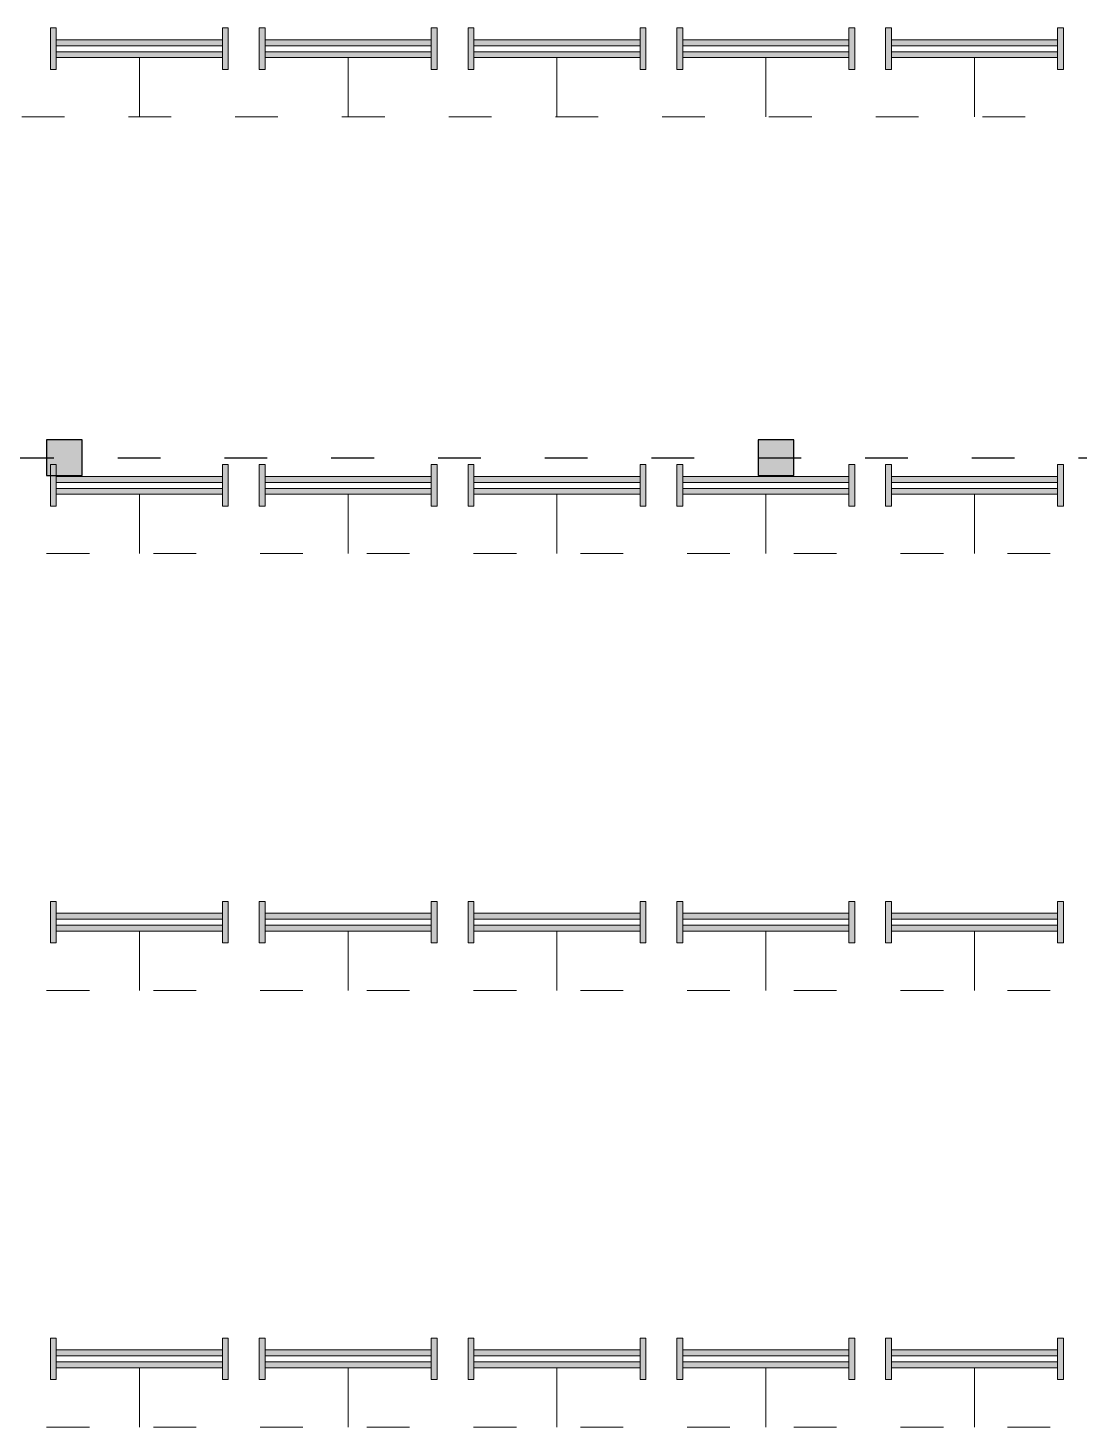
# Model space of a CAD drawing. Header units: millimetres. Extents: x 3339 to 2017737, y 4955 to 2748989.
# Drawn here: x 1446933 to 1455794, y 1253540 to 1265332 of the extents above; entities that cross this region are included whole.
import ezdxf

# ---------------------------------------------------------------- set-up
doc = ezdxf.new("R2010")
doc.units = ezdxf.units.MM
doc.header["$LTSCALE"] = 30
doc.linetypes.add('ACAD_ISO03W100', pattern=[30, 12, -18])
doc.layers.add('broken line', color=7, linetype='ACAD_ISO03W100', plot=False)
doc.layers.add('LIGHT LINES', color=6, linetype='ACAD_ISO03W100', lineweight=13)
doc.layers.add('LIGHTS', color=6, linetype='Continuous', lineweight=13)

msp = doc.modelspace()

# ---------------------------------------------------------------- hatches: boundary and pattern name
h = msp.add_hatch(color=2)
h.dxf.hatch_style = 1
h.paths.add_polyline_path([(1447390.35, 1261859.357), (1447090.35, 1261859.357), (1447090.35, 1261559.357), (1447390.35, 1261559.357)])
h = msp.add_hatch(color=2)
h.dxf.hatch_style = 1
h.paths.add_polyline_path([(1453390.35, 1261859.357), (1453090.35, 1261859.357), (1453090.35, 1261559.357), (1453390.35, 1261559.357)])
at = {"layer": 'LIGHTS'}
h = msp.add_hatch(color=256, dxfattribs=at)
h.dxf.hatch_style = 1
h.paths.add_polyline_path([(1447121.929, 1264981.58), (1447171.929, 1264981.58), (1447171.929, 1265331.58), (1447121.929, 1265331.58)])
h = msp.add_hatch(color=256, dxfattribs=at)
h.dxf.hatch_style = 1
h.paths.add_polyline_path([(1448571.929, 1264981.58), (1448621.929, 1264981.58), (1448621.929, 1265331.58), (1448571.929, 1265331.58)])
h = msp.add_hatch(color=256, dxfattribs=at)
h.dxf.hatch_style = 1
h.paths.add_polyline_path([(1448882.455, 1264981.58), (1448932.455, 1264981.58), (1448932.455, 1265331.58), (1448882.455, 1265331.58)])
h = msp.add_hatch(color=256, dxfattribs=at)
h.dxf.hatch_style = 1
h.paths.add_polyline_path([(1450332.455, 1264981.58), (1450382.455, 1264981.58), (1450382.455, 1265331.58), (1450332.455, 1265331.58)])
h = msp.add_hatch(color=256, dxfattribs=at)
h.dxf.hatch_style = 1
h.paths.add_polyline_path([(1450642.982, 1264981.58), (1450692.982, 1264981.58), (1450692.982, 1265331.58), (1450642.982, 1265331.58)])
h = msp.add_hatch(color=256, dxfattribs=at)
h.dxf.hatch_style = 1
h.paths.add_polyline_path([(1452092.982, 1264981.58), (1452142.982, 1264981.58), (1452142.982, 1265331.58), (1452092.982, 1265331.58)])
h = msp.add_hatch(color=256, dxfattribs=at)
h.dxf.hatch_style = 1
h.paths.add_polyline_path([(1452403.508, 1264981.58), (1452453.508, 1264981.58), (1452453.508, 1265331.58), (1452403.508, 1265331.58)])
h = msp.add_hatch(color=256, dxfattribs=at)
h.dxf.hatch_style = 1
h.paths.add_polyline_path([(1453853.508, 1264981.58), (1453903.508, 1264981.58), (1453903.508, 1265331.58), (1453853.508, 1265331.58)])
h = msp.add_hatch(color=256, dxfattribs=at)
h.dxf.hatch_style = 1
h.paths.add_polyline_path([(1454164.034, 1264981.58), (1454214.034, 1264981.58), (1454214.034, 1265331.58), (1454164.034, 1265331.58)])
h = msp.add_hatch(color=256, dxfattribs=at)
h.dxf.hatch_style = 1
h.paths.add_polyline_path([(1455614.034, 1264981.58), (1455664.034, 1264981.58), (1455664.034, 1265331.58), (1455614.034, 1265331.58)])
h = msp.add_hatch(color=256, dxfattribs=at)
h.dxf.hatch_style = 1
h.paths.add_polyline_path([(1448571.929, 1265181.58), (1448571.929, 1265231.58), (1447171.929, 1265231.58), (1447171.929, 1265181.58)])
h = msp.add_hatch(color=256, dxfattribs=at)
h.dxf.hatch_style = 1
h.paths.add_polyline_path([(1447171.929, 1265131.58), (1447171.929, 1265081.58), (1448571.929, 1265081.58), (1448571.929, 1265131.58)])
h = msp.add_hatch(color=256, dxfattribs=at)
h.dxf.hatch_style = 1
h.paths.add_polyline_path([(1450332.455, 1265181.58), (1450332.455, 1265231.58), (1448932.455, 1265231.58), (1448932.455, 1265181.58)])
h = msp.add_hatch(color=256, dxfattribs=at)
h.dxf.hatch_style = 1
h.paths.add_polyline_path([(1448932.455, 1265131.58), (1448932.455, 1265081.58), (1450332.455, 1265081.58), (1450332.455, 1265131.58)])
h = msp.add_hatch(color=256, dxfattribs=at)
h.dxf.hatch_style = 1
h.paths.add_polyline_path([(1452092.982, 1265181.58), (1452092.982, 1265231.58), (1450692.982, 1265231.58), (1450692.982, 1265181.58)])
h = msp.add_hatch(color=256, dxfattribs=at)
h.dxf.hatch_style = 1
h.paths.add_polyline_path([(1450692.982, 1265131.58), (1450692.982, 1265081.58), (1452092.982, 1265081.58), (1452092.982, 1265131.58)])
h = msp.add_hatch(color=256, dxfattribs=at)
h.dxf.hatch_style = 1
h.paths.add_polyline_path([(1453853.508, 1265181.58), (1453853.508, 1265231.58), (1452453.508, 1265231.58), (1452453.508, 1265181.58)])
h = msp.add_hatch(color=256, dxfattribs=at)
h.dxf.hatch_style = 1
h.paths.add_polyline_path([(1452453.508, 1265131.58), (1452453.508, 1265081.58), (1453853.508, 1265081.58), (1453853.508, 1265131.58)])
h = msp.add_hatch(color=256, dxfattribs=at)
h.dxf.hatch_style = 1
h.paths.add_polyline_path([(1455614.034, 1265181.58), (1455614.034, 1265231.58), (1454214.034, 1265231.58), (1454214.034, 1265181.58)])
h = msp.add_hatch(color=256, dxfattribs=at)
h.dxf.hatch_style = 1
h.paths.add_polyline_path([(1454214.034, 1265131.58), (1454214.034, 1265081.58), (1455614.034, 1265081.58), (1455614.034, 1265131.58)])
h = msp.add_hatch(color=256, dxfattribs=at)
h.dxf.hatch_style = 1
h.paths.add_polyline_path([(1447121.929, 1261301.024), (1447171.929, 1261301.024), (1447171.929, 1261651.024), (1447121.929, 1261651.024)])
h = msp.add_hatch(color=256, dxfattribs=at)
h.dxf.hatch_style = 1
h.paths.add_polyline_path([(1448571.929, 1261301.024), (1448621.929, 1261301.024), (1448621.929, 1261651.024), (1448571.929, 1261651.024)])
h = msp.add_hatch(color=256, dxfattribs=at)
h.dxf.hatch_style = 1
h.paths.add_polyline_path([(1448882.455, 1261301.024), (1448932.455, 1261301.024), (1448932.455, 1261651.024), (1448882.455, 1261651.024)])
h = msp.add_hatch(color=256, dxfattribs=at)
h.dxf.hatch_style = 1
h.paths.add_polyline_path([(1450332.455, 1261301.024), (1450382.455, 1261301.024), (1450382.455, 1261651.024), (1450332.455, 1261651.024)])
h = msp.add_hatch(color=256, dxfattribs=at)
h.dxf.hatch_style = 1
h.paths.add_polyline_path([(1450642.982, 1261301.024), (1450692.982, 1261301.024), (1450692.982, 1261651.024), (1450642.982, 1261651.024)])
h = msp.add_hatch(color=256, dxfattribs=at)
h.dxf.hatch_style = 1
h.paths.add_polyline_path([(1452092.982, 1261301.024), (1452142.982, 1261301.024), (1452142.982, 1261651.024), (1452092.982, 1261651.024)])
h = msp.add_hatch(color=256, dxfattribs=at)
h.dxf.hatch_style = 1
h.paths.add_polyline_path([(1452403.508, 1261301.024), (1452453.508, 1261301.024), (1452453.508, 1261651.024), (1452403.508, 1261651.024)])
h = msp.add_hatch(color=256, dxfattribs=at)
h.dxf.hatch_style = 1
h.paths.add_polyline_path([(1453853.508, 1261301.024), (1453903.508, 1261301.024), (1453903.508, 1261651.024), (1453853.508, 1261651.024)])
h = msp.add_hatch(color=256, dxfattribs=at)
h.dxf.hatch_style = 1
h.paths.add_polyline_path([(1454164.034, 1261301.024), (1454214.034, 1261301.024), (1454214.034, 1261651.024), (1454164.034, 1261651.024)])
h = msp.add_hatch(color=256, dxfattribs=at)
h.dxf.hatch_style = 1
h.paths.add_polyline_path([(1455614.034, 1261301.024), (1455664.034, 1261301.024), (1455664.034, 1261651.024), (1455614.034, 1261651.024)])
h = msp.add_hatch(color=256, dxfattribs=at)
h.dxf.hatch_style = 1
h.paths.add_polyline_path([(1448571.929, 1261501.024), (1448571.929, 1261551.024), (1447171.929, 1261551.024), (1447171.929, 1261501.024)])
h = msp.add_hatch(color=256, dxfattribs=at)
h.dxf.hatch_style = 1
h.paths.add_polyline_path([(1450332.455, 1261501.024), (1450332.455, 1261551.024), (1448932.455, 1261551.024), (1448932.455, 1261501.024)])
h = msp.add_hatch(color=256, dxfattribs=at)
h.dxf.hatch_style = 1
h.paths.add_polyline_path([(1452092.982, 1261501.024), (1452092.982, 1261551.024), (1450692.982, 1261551.024), (1450692.982, 1261501.024)])
h = msp.add_hatch(color=256, dxfattribs=at)
h.dxf.hatch_style = 1
h.paths.add_polyline_path([(1453853.508, 1261501.024), (1453853.508, 1261551.024), (1452453.508, 1261551.024), (1452453.508, 1261501.024)])
h = msp.add_hatch(color=256, dxfattribs=at)
h.dxf.hatch_style = 1
h.paths.add_polyline_path([(1455614.034, 1261501.024), (1455614.034, 1261551.024), (1454214.034, 1261551.024), (1454214.034, 1261501.024)])
h = msp.add_hatch(color=256, dxfattribs=at)
h.dxf.hatch_style = 1
h.paths.add_polyline_path([(1447171.929, 1261451.024), (1447171.929, 1261401.024), (1448571.929, 1261401.024), (1448571.929, 1261451.024)])
h = msp.add_hatch(color=256, dxfattribs=at)
h.dxf.hatch_style = 1
h.paths.add_polyline_path([(1448932.455, 1261451.024), (1448932.455, 1261401.024), (1450332.455, 1261401.024), (1450332.455, 1261451.024)])
h = msp.add_hatch(color=256, dxfattribs=at)
h.dxf.hatch_style = 1
h.paths.add_polyline_path([(1450692.982, 1261451.024), (1450692.982, 1261401.024), (1452092.982, 1261401.024), (1452092.982, 1261451.024)])
h = msp.add_hatch(color=256, dxfattribs=at)
h.dxf.hatch_style = 1
h.paths.add_polyline_path([(1452453.508, 1261451.024), (1452453.508, 1261401.024), (1453853.508, 1261401.024), (1453853.508, 1261451.024)])
h = msp.add_hatch(color=256, dxfattribs=at)
h.dxf.hatch_style = 1
h.paths.add_polyline_path([(1454214.034, 1261451.024), (1454214.034, 1261401.024), (1455614.034, 1261401.024), (1455614.034, 1261451.024)])
h = msp.add_hatch(color=256, dxfattribs=at)
h.dxf.hatch_style = 1
h.paths.add_polyline_path([(1447121.929, 1257620.469), (1447171.929, 1257620.469), (1447171.929, 1257970.469), (1447121.929, 1257970.469)])
h = msp.add_hatch(color=256, dxfattribs=at)
h.dxf.hatch_style = 1
h.paths.add_polyline_path([(1448571.929, 1257620.469), (1448621.929, 1257620.469), (1448621.929, 1257970.469), (1448571.929, 1257970.469)])
h = msp.add_hatch(color=256, dxfattribs=at)
h.dxf.hatch_style = 1
h.paths.add_polyline_path([(1448882.455, 1257620.469), (1448932.455, 1257620.469), (1448932.455, 1257970.469), (1448882.455, 1257970.469)])
h = msp.add_hatch(color=256, dxfattribs=at)
h.dxf.hatch_style = 1
h.paths.add_polyline_path([(1450332.455, 1257620.469), (1450382.455, 1257620.469), (1450382.455, 1257970.469), (1450332.455, 1257970.469)])
h = msp.add_hatch(color=256, dxfattribs=at)
h.dxf.hatch_style = 1
h.paths.add_polyline_path([(1450642.982, 1257620.469), (1450692.982, 1257620.469), (1450692.982, 1257970.469), (1450642.982, 1257970.469)])
h = msp.add_hatch(color=256, dxfattribs=at)
h.dxf.hatch_style = 1
h.paths.add_polyline_path([(1452092.982, 1257620.469), (1452142.982, 1257620.469), (1452142.982, 1257970.469), (1452092.982, 1257970.469)])
h = msp.add_hatch(color=256, dxfattribs=at)
h.dxf.hatch_style = 1
h.paths.add_polyline_path([(1452403.508, 1257620.469), (1452453.508, 1257620.469), (1452453.508, 1257970.469), (1452403.508, 1257970.469)])
h = msp.add_hatch(color=256, dxfattribs=at)
h.dxf.hatch_style = 1
h.paths.add_polyline_path([(1453853.508, 1257620.469), (1453903.508, 1257620.469), (1453903.508, 1257970.469), (1453853.508, 1257970.469)])
h = msp.add_hatch(color=256, dxfattribs=at)
h.dxf.hatch_style = 1
h.paths.add_polyline_path([(1454164.034, 1257620.469), (1454214.034, 1257620.469), (1454214.034, 1257970.469), (1454164.034, 1257970.469)])
h = msp.add_hatch(color=256, dxfattribs=at)
h.dxf.hatch_style = 1
h.paths.add_polyline_path([(1455614.034, 1257620.469), (1455664.034, 1257620.469), (1455664.034, 1257970.469), (1455614.034, 1257970.469)])
h = msp.add_hatch(color=256, dxfattribs=at)
h.dxf.hatch_style = 1
h.paths.add_polyline_path([(1448571.929, 1257820.469), (1448571.929, 1257870.469), (1447171.929, 1257870.469), (1447171.929, 1257820.469)])
h = msp.add_hatch(color=256, dxfattribs=at)
h.dxf.hatch_style = 1
h.paths.add_polyline_path([(1450332.455, 1257820.469), (1450332.455, 1257870.469), (1448932.455, 1257870.469), (1448932.455, 1257820.469)])
h = msp.add_hatch(color=256, dxfattribs=at)
h.dxf.hatch_style = 1
h.paths.add_polyline_path([(1452092.982, 1257820.469), (1452092.982, 1257870.469), (1450692.982, 1257870.469), (1450692.982, 1257820.469)])
h = msp.add_hatch(color=256, dxfattribs=at)
h.dxf.hatch_style = 1
h.paths.add_polyline_path([(1453853.508, 1257820.469), (1453853.508, 1257870.469), (1452453.508, 1257870.469), (1452453.508, 1257820.469)])
h = msp.add_hatch(color=256, dxfattribs=at)
h.dxf.hatch_style = 1
h.paths.add_polyline_path([(1455614.034, 1257820.469), (1455614.034, 1257870.469), (1454214.034, 1257870.469), (1454214.034, 1257820.469)])
h = msp.add_hatch(color=256, dxfattribs=at)
h.dxf.hatch_style = 1
h.paths.add_polyline_path([(1447171.929, 1257770.469), (1447171.929, 1257720.469), (1448571.929, 1257720.469), (1448571.929, 1257770.469)])
h = msp.add_hatch(color=256, dxfattribs=at)
h.dxf.hatch_style = 1
h.paths.add_polyline_path([(1448932.455, 1257770.469), (1448932.455, 1257720.469), (1450332.455, 1257720.469), (1450332.455, 1257770.469)])
h = msp.add_hatch(color=256, dxfattribs=at)
h.dxf.hatch_style = 1
h.paths.add_polyline_path([(1450692.982, 1257770.469), (1450692.982, 1257720.469), (1452092.982, 1257720.469), (1452092.982, 1257770.469)])
h = msp.add_hatch(color=256, dxfattribs=at)
h.dxf.hatch_style = 1
h.paths.add_polyline_path([(1452453.508, 1257770.469), (1452453.508, 1257720.469), (1453853.508, 1257720.469), (1453853.508, 1257770.469)])
h = msp.add_hatch(color=256, dxfattribs=at)
h.dxf.hatch_style = 1
h.paths.add_polyline_path([(1454214.034, 1257770.469), (1454214.034, 1257720.469), (1455614.034, 1257720.469), (1455614.034, 1257770.469)])
h = msp.add_hatch(color=256, dxfattribs=at)
h.dxf.hatch_style = 1
h.paths.add_polyline_path([(1447121.929, 1253939.913), (1447171.929, 1253939.913), (1447171.929, 1254289.913), (1447121.929, 1254289.913)])
h = msp.add_hatch(color=256, dxfattribs=at)
h.dxf.hatch_style = 1
h.paths.add_polyline_path([(1448571.929, 1253939.913), (1448621.929, 1253939.913), (1448621.929, 1254289.913), (1448571.929, 1254289.913)])
h = msp.add_hatch(color=256, dxfattribs=at)
h.dxf.hatch_style = 1
h.paths.add_polyline_path([(1448882.455, 1253939.913), (1448932.455, 1253939.913), (1448932.455, 1254289.913), (1448882.455, 1254289.913)])
h = msp.add_hatch(color=256, dxfattribs=at)
h.dxf.hatch_style = 1
h.paths.add_polyline_path([(1450332.455, 1253939.913), (1450382.455, 1253939.913), (1450382.455, 1254289.913), (1450332.455, 1254289.913)])
h = msp.add_hatch(color=256, dxfattribs=at)
h.dxf.hatch_style = 1
h.paths.add_polyline_path([(1450642.982, 1253939.913), (1450692.982, 1253939.913), (1450692.982, 1254289.913), (1450642.982, 1254289.913)])
h = msp.add_hatch(color=256, dxfattribs=at)
h.dxf.hatch_style = 1
h.paths.add_polyline_path([(1452092.982, 1253939.913), (1452142.982, 1253939.913), (1452142.982, 1254289.913), (1452092.982, 1254289.913)])
h = msp.add_hatch(color=256, dxfattribs=at)
h.dxf.hatch_style = 1
h.paths.add_polyline_path([(1452403.508, 1253939.913), (1452453.508, 1253939.913), (1452453.508, 1254289.913), (1452403.508, 1254289.913)])
h = msp.add_hatch(color=256, dxfattribs=at)
h.dxf.hatch_style = 1
h.paths.add_polyline_path([(1453853.508, 1253939.913), (1453903.508, 1253939.913), (1453903.508, 1254289.913), (1453853.508, 1254289.913)])
h = msp.add_hatch(color=256, dxfattribs=at)
h.dxf.hatch_style = 1
h.paths.add_polyline_path([(1454164.034, 1253939.913), (1454214.034, 1253939.913), (1454214.034, 1254289.913), (1454164.034, 1254289.913)])
h = msp.add_hatch(color=256, dxfattribs=at)
h.dxf.hatch_style = 1
h.paths.add_polyline_path([(1455614.034, 1253939.913), (1455664.034, 1253939.913), (1455664.034, 1254289.913), (1455614.034, 1254289.913)])
h = msp.add_hatch(color=256, dxfattribs=at)
h.dxf.hatch_style = 1
h.paths.add_polyline_path([(1448571.929, 1254139.913), (1448571.929, 1254189.913), (1447171.929, 1254189.913), (1447171.929, 1254139.913)])
h = msp.add_hatch(color=256, dxfattribs=at)
h.dxf.hatch_style = 1
h.paths.add_polyline_path([(1450332.455, 1254139.913), (1450332.455, 1254189.913), (1448932.455, 1254189.913), (1448932.455, 1254139.913)])
h = msp.add_hatch(color=256, dxfattribs=at)
h.dxf.hatch_style = 1
h.paths.add_polyline_path([(1452092.982, 1254139.913), (1452092.982, 1254189.913), (1450692.982, 1254189.913), (1450692.982, 1254139.913)])
h = msp.add_hatch(color=256, dxfattribs=at)
h.dxf.hatch_style = 1
h.paths.add_polyline_path([(1453853.508, 1254139.913), (1453853.508, 1254189.913), (1452453.508, 1254189.913), (1452453.508, 1254139.913)])
h = msp.add_hatch(color=256, dxfattribs=at)
h.dxf.hatch_style = 1
h.paths.add_polyline_path([(1455614.034, 1254139.913), (1455614.034, 1254189.913), (1454214.034, 1254189.913), (1454214.034, 1254139.913)])
h = msp.add_hatch(color=256, dxfattribs=at)
h.dxf.hatch_style = 1
h.paths.add_polyline_path([(1447171.929, 1254089.913), (1447171.929, 1254039.913), (1448571.929, 1254039.913), (1448571.929, 1254089.913)])
h = msp.add_hatch(color=256, dxfattribs=at)
h.dxf.hatch_style = 1
h.paths.add_polyline_path([(1448932.455, 1254089.913), (1448932.455, 1254039.913), (1450332.455, 1254039.913), (1450332.455, 1254089.913)])
h = msp.add_hatch(color=256, dxfattribs=at)
h.dxf.hatch_style = 1
h.paths.add_polyline_path([(1450692.982, 1254089.913), (1450692.982, 1254039.913), (1452092.982, 1254039.913), (1452092.982, 1254089.913)])
h = msp.add_hatch(color=256, dxfattribs=at)
h.dxf.hatch_style = 1
h.paths.add_polyline_path([(1452453.508, 1254089.913), (1452453.508, 1254039.913), (1453853.508, 1254039.913), (1453853.508, 1254089.913)])
h = msp.add_hatch(color=256, dxfattribs=at)
h.dxf.hatch_style = 1
h.paths.add_polyline_path([(1454214.034, 1254089.913), (1454214.034, 1254039.913), (1455614.034, 1254039.913), (1455614.034, 1254089.913)])

# ---------------------------------------------------------------- linework, layer by layer
for points in [[(1447390.35, 1261859.357), (1447090.35, 1261859.357), (1447090.35, 1261559.357), (1447390.35, 1261559.357), (1447390.35, 1261859.357)], [(1453390.35, 1261859.357), (1453090.35, 1261859.357), (1453090.35, 1261559.357), (1453390.35, 1261559.357), (1453390.35, 1261859.357)]]:
    msp.add_lwpolyline(points, close=True)
at = {"layer": 'broken line'}
msp.add_line((1441390.35, 1261709.537), (1472940.35, 1261709.537), dxfattribs=at)
at = {"layer": 'LIGHT LINES'}
for p, q in [((1476040.35, 1264581.58), (1442590.35, 1264581.58)), ((1442590.35, 1260901.024), (1470758.771, 1260901.024)), ((1442590.35, 1257220.469), (1470758.771, 1257220.469)), ((1442590.35, 1253539.913), (1470758.771, 1253539.913))]:
    msp.add_line(p, q, dxfattribs=at)
at = {"layer": 'LIGHTS'}
for p, q in [((1447121.929, 1265331.58), (1447121.929, 1264981.58)), ((1447121.929, 1265331.58), (1447171.929, 1265331.58)), ((1447121.929, 1265331.58), (1447171.929, 1265331.58)), ((1447171.929, 1264981.58), (1447171.929, 1265331.58)), ((1448621.929, 1265331.58), (1448571.929, 1265331.58)), ((1448571.929, 1264981.58), (1448571.929, 1265331.58)), ((1448571.929, 1265331.58), (1448621.929, 1265331.58)), ((1448621.929, 1264981.58), (1448621.929, 1265331.58)), ((1448882.455, 1265331.58), (1448882.455, 1264981.58)), ((1448882.455, 1265331.58), (1448932.455, 1265331.58)), ((1448882.455, 1265331.58), (1448932.455, 1265331.58)), ((1448932.455, 1264981.58), (1448932.455, 1265331.58)), ((1450382.455, 1265331.58), (1450332.455, 1265331.58)), ((1450332.455, 1264981.58), (1450332.455, 1265331.58)), ((1450332.455, 1265331.58), (1450382.455, 1265331.58)), ((1450382.455, 1264981.58), (1450382.455, 1265331.58)), ((1450642.982, 1265331.58), (1450642.982, 1264981.58)), ((1450642.982, 1265331.58), (1450692.982, 1265331.58)), ((1450642.982, 1265331.58), (1450692.982, 1265331.58)), ((1450692.982, 1264981.58), (1450692.982, 1265331.58)), ((1452142.982, 1265331.58), (1452092.982, 1265331.58)), ((1452092.982, 1264981.58), (1452092.982, 1265331.58)), ((1452092.982, 1265331.58), (1452142.982, 1265331.58)), ((1452142.982, 1264981.58), (1452142.982, 1265331.58)), ((1452403.508, 1265331.58), (1452403.508, 1264981.58)), ((1452403.508, 1265331.58), (1452453.508, 1265331.58)), ((1452403.508, 1265331.58), (1452453.508, 1265331.58)), ((1452453.508, 1264981.58), (1452453.508, 1265331.58)), ((1453903.508, 1265331.58), (1453853.508, 1265331.58)), ((1453853.508, 1264981.58), (1453853.508, 1265331.58)), ((1453853.508, 1265331.58), (1453903.508, 1265331.58)), ((1453903.508, 1264981.58), (1453903.508, 1265331.58)), ((1454164.034, 1265331.58), (1454164.034, 1264981.58)), ((1454164.034, 1265331.58), (1454214.034, 1265331.58)), ((1454164.034, 1265331.58), (1454214.034, 1265331.58)), ((1454214.034, 1264981.58), (1454214.034, 1265331.58)), ((1455664.034, 1265331.58), (1455614.034, 1265331.58)), ((1455614.034, 1264981.58), (1455614.034, 1265331.58)), ((1455614.034, 1265331.58), (1455664.034, 1265331.58)), ((1455664.034, 1264981.58), (1455664.034, 1265331.58)), ((1447171.929, 1265231.58), (1448571.929, 1265231.58)), ((1447171.929, 1265181.58), (1448571.929, 1265181.58)), ((1447171.929, 1265131.58), (1448571.929, 1265131.58)), ((1448932.455, 1265231.58), (1450332.455, 1265231.58)), ((1448932.455, 1265181.58), (1450332.455, 1265181.58)), ((1448932.455, 1265131.58), (1450332.455, 1265131.58)), ((1450692.982, 1265231.58), (1452092.982, 1265231.58)), ((1450692.982, 1265181.58), (1452092.982, 1265181.58)), ((1450692.982, 1265131.58), (1452092.982, 1265131.58)), ((1452453.508, 1265231.58), (1453853.508, 1265231.58)), ((1452453.508, 1265181.58), (1453853.508, 1265181.58)), ((1452453.508, 1265131.58), (1453853.508, 1265131.58)), ((1454214.034, 1265231.58), (1455614.034, 1265231.58)), ((1454214.034, 1265181.58), (1455614.034, 1265181.58)), ((1454214.034, 1265131.58), (1455614.034, 1265131.58)), ((1447171.929, 1265081.58), (1448571.929, 1265081.58)), ((1447871.929, 1265081.58), (1447871.929, 1264581.58)), ((1448932.455, 1265081.58), (1450332.455, 1265081.58)), ((1449632.455, 1265081.58), (1449632.455, 1264581.58)), ((1450692.982, 1265081.58), (1452092.982, 1265081.58)), ((1451392.982, 1265081.58), (1451392.982, 1264581.58)), ((1452453.508, 1265081.58), (1453853.508, 1265081.58)), ((1453153.508, 1265081.58), (1453153.508, 1264581.58)), ((1454214.034, 1265081.58), (1455614.034, 1265081.58)), ((1454914.034, 1265081.58), (1454914.034, 1264581.58)), ((1447121.929, 1264981.58), (1447171.929, 1264981.58)), ((1448621.929, 1264981.58), (1448571.929, 1264981.58)), ((1448882.455, 1264981.58), (1448932.455, 1264981.58)), ((1450382.455, 1264981.58), (1450332.455, 1264981.58)), ((1450642.982, 1264981.58), (1450692.982, 1264981.58)), ((1452142.982, 1264981.58), (1452092.982, 1264981.58)), ((1452403.508, 1264981.58), (1452453.508, 1264981.58)), ((1453903.508, 1264981.58), (1453853.508, 1264981.58)), ((1454164.034, 1264981.58), (1454214.034, 1264981.58)), ((1455664.034, 1264981.58), (1455614.034, 1264981.58)), ((1447121.929, 1261651.024), (1447121.929, 1261301.024)), ((1447121.929, 1261651.024), (1447171.929, 1261651.024)), ((1447121.929, 1261651.024), (1447171.929, 1261651.024)), ((1447171.929, 1261301.024), (1447171.929, 1261651.024)), ((1448621.929, 1261651.024), (1448571.929, 1261651.024)), ((1448571.929, 1261301.024), (1448571.929, 1261651.024)), ((1448571.929, 1261651.024), (1448621.929, 1261651.024)), ((1448621.929, 1261301.024), (1448621.929, 1261651.024)), ((1448882.455, 1261651.024), (1448882.455, 1261301.024)), ((1448882.455, 1261651.024), (1448932.455, 1261651.024)), ((1448882.455, 1261651.024), (1448932.455, 1261651.024)), ((1448932.455, 1261301.024), (1448932.455, 1261651.024)), ((1450382.455, 1261651.024), (1450332.455, 1261651.024)), ((1450332.455, 1261301.024), (1450332.455, 1261651.024)), ((1450332.455, 1261651.024), (1450382.455, 1261651.024)), ((1450382.455, 1261301.024), (1450382.455, 1261651.024)), ((1450642.982, 1261651.024), (1450642.982, 1261301.024)), ((1450642.982, 1261651.024), (1450692.982, 1261651.024)), ((1450642.982, 1261651.024), (1450692.982, 1261651.024)), ((1450692.982, 1261301.024), (1450692.982, 1261651.024)), ((1452142.982, 1261651.024), (1452092.982, 1261651.024)), ((1452092.982, 1261301.024), (1452092.982, 1261651.024)), ((1452092.982, 1261651.024), (1452142.982, 1261651.024)), ((1452142.982, 1261301.024), (1452142.982, 1261651.024)), ((1452403.508, 1261651.024), (1452403.508, 1261301.024)), ((1452403.508, 1261651.024), (1452453.508, 1261651.024)), ((1452403.508, 1261651.024), (1452453.508, 1261651.024)), ((1452453.508, 1261301.024), (1452453.508, 1261651.024)), ((1453903.508, 1261651.024), (1453853.508, 1261651.024)), ((1453853.508, 1261301.024), (1453853.508, 1261651.024)), ((1453853.508, 1261651.024), (1453903.508, 1261651.024)), ((1453903.508, 1261301.024), (1453903.508, 1261651.024)), ((1454164.034, 1261651.024), (1454164.034, 1261301.024)), ((1454164.034, 1261651.024), (1454214.034, 1261651.024)), ((1454164.034, 1261651.024), (1454214.034, 1261651.024)), ((1454214.034, 1261301.024), (1454214.034, 1261651.024)), ((1455664.034, 1261651.024), (1455614.034, 1261651.024)), ((1455614.034, 1261301.024), (1455614.034, 1261651.024)), ((1455614.034, 1261651.024), (1455664.034, 1261651.024)), ((1455664.034, 1261301.024), (1455664.034, 1261651.024)), ((1447171.929, 1261551.024), (1448571.929, 1261551.024)), ((1447171.929, 1261501.024), (1448571.929, 1261501.024)), ((1448932.455, 1261551.024), (1450332.455, 1261551.024)), ((1448932.455, 1261501.024), (1450332.455, 1261501.024)), ((1450692.982, 1261551.024), (1452092.982, 1261551.024)), ((1450692.982, 1261501.024), (1452092.982, 1261501.024)), ((1452453.508, 1261551.024), (1453853.508, 1261551.024)), ((1452453.508, 1261501.024), (1453853.508, 1261501.024)), ((1454214.034, 1261551.024), (1455614.034, 1261551.024)), ((1454214.034, 1261501.024), (1455614.034, 1261501.024)), ((1447171.929, 1261451.024), (1448571.929, 1261451.024)), ((1447171.929, 1261401.024), (1448571.929, 1261401.024)), ((1447871.929, 1261401.024), (1447871.929, 1260901.024)), ((1448932.455, 1261451.024), (1450332.455, 1261451.024)), ((1448932.455, 1261401.024), (1450332.455, 1261401.024)), ((1449632.455, 1261401.024), (1449632.455, 1260901.024)), ((1450692.982, 1261451.024), (1452092.982, 1261451.024)), ((1450692.982, 1261401.024), (1452092.982, 1261401.024)), ((1451392.982, 1261401.024), (1451392.982, 1260901.024)), ((1452453.508, 1261451.024), (1453853.508, 1261451.024)), ((1452453.508, 1261401.024), (1453853.508, 1261401.024)), ((1453153.508, 1261401.024), (1453153.508, 1260901.024)), ((1454214.034, 1261451.024), (1455614.034, 1261451.024)), ((1454214.034, 1261401.024), (1455614.034, 1261401.024)), ((1454914.034, 1261401.024), (1454914.034, 1260901.024)), ((1447121.929, 1261301.024), (1447171.929, 1261301.024)), ((1448621.929, 1261301.024), (1448571.929, 1261301.024)), ((1448882.455, 1261301.024), (1448932.455, 1261301.024)), ((1450382.455, 1261301.024), (1450332.455, 1261301.024)), ((1450642.982, 1261301.024), (1450692.982, 1261301.024)), ((1452142.982, 1261301.024), (1452092.982, 1261301.024)), ((1452403.508, 1261301.024), (1452453.508, 1261301.024)), ((1453903.508, 1261301.024), (1453853.508, 1261301.024)), ((1454164.034, 1261301.024), (1454214.034, 1261301.024)), ((1455664.034, 1261301.024), (1455614.034, 1261301.024)), ((1447121.929, 1257970.469), (1447121.929, 1257620.469)), ((1447121.929, 1257970.469), (1447171.929, 1257970.469)), ((1447121.929, 1257970.469), (1447171.929, 1257970.469)), ((1447171.929, 1257620.469), (1447171.929, 1257970.469)), ((1448621.929, 1257970.469), (1448571.929, 1257970.469)), ((1448571.929, 1257620.469), (1448571.929, 1257970.469)), ((1448571.929, 1257970.469), (1448621.929, 1257970.469)), ((1448621.929, 1257620.469), (1448621.929, 1257970.469)), ((1448882.455, 1257970.469), (1448882.455, 1257620.469)), ((1448882.455, 1257970.469), (1448932.455, 1257970.469)), ((1448882.455, 1257970.469), (1448932.455, 1257970.469)), ((1448932.455, 1257620.469), (1448932.455, 1257970.469)), ((1450382.455, 1257970.469), (1450332.455, 1257970.469)), ((1450332.455, 1257620.469), (1450332.455, 1257970.469)), ((1450332.455, 1257970.469), (1450382.455, 1257970.469)), ((1450382.455, 1257620.469), (1450382.455, 1257970.469)), ((1450642.982, 1257970.469), (1450642.982, 1257620.469)), ((1450642.982, 1257970.469), (1450692.982, 1257970.469)), ((1450642.982, 1257970.469), (1450692.982, 1257970.469)), ((1450692.982, 1257620.469), (1450692.982, 1257970.469)), ((1452142.982, 1257970.469), (1452092.982, 1257970.469)), ((1452092.982, 1257620.469), (1452092.982, 1257970.469)), ((1452092.982, 1257970.469), (1452142.982, 1257970.469)), ((1452142.982, 1257620.469), (1452142.982, 1257970.469)), ((1452403.508, 1257970.469), (1452403.508, 1257620.469)), ((1452403.508, 1257970.469), (1452453.508, 1257970.469)), ((1452403.508, 1257970.469), (1452453.508, 1257970.469)), ((1452453.508, 1257620.469), (1452453.508, 1257970.469)), ((1453903.508, 1257970.469), (1453853.508, 1257970.469)), ((1453853.508, 1257620.469), (1453853.508, 1257970.469)), ((1453853.508, 1257970.469), (1453903.508, 1257970.469)), ((1453903.508, 1257620.469), (1453903.508, 1257970.469)), ((1454164.034, 1257970.469), (1454164.034, 1257620.469)), ((1454164.034, 1257970.469), (1454214.034, 1257970.469)), ((1454164.034, 1257970.469), (1454214.034, 1257970.469)), ((1454214.034, 1257620.469), (1454214.034, 1257970.469)), ((1455664.034, 1257970.469), (1455614.034, 1257970.469)), ((1455614.034, 1257620.469), (1455614.034, 1257970.469)), ((1455614.034, 1257970.469), (1455664.034, 1257970.469)), ((1455664.034, 1257620.469), (1455664.034, 1257970.469)), ((1447171.929, 1257870.469), (1448571.929, 1257870.469)), ((1447171.929, 1257820.469), (1448571.929, 1257820.469)), ((1448932.455, 1257870.469), (1450332.455, 1257870.469)), ((1448932.455, 1257820.469), (1450332.455, 1257820.469)), ((1450692.982, 1257870.469), (1452092.982, 1257870.469)), ((1450692.982, 1257820.469), (1452092.982, 1257820.469)), ((1452453.508, 1257870.469), (1453853.508, 1257870.469)), ((1452453.508, 1257820.469), (1453853.508, 1257820.469)), ((1454214.034, 1257870.469), (1455614.034, 1257870.469)), ((1454214.034, 1257820.469), (1455614.034, 1257820.469)), ((1447171.929, 1257770.469), (1448571.929, 1257770.469)), ((1447171.929, 1257720.469), (1448571.929, 1257720.469)), ((1447871.929, 1257720.469), (1447871.929, 1257220.469)), ((1448932.455, 1257770.469), (1450332.455, 1257770.469)), ((1448932.455, 1257720.469), (1450332.455, 1257720.469)), ((1449632.455, 1257720.469), (1449632.455, 1257220.469)), ((1450692.982, 1257770.469), (1452092.982, 1257770.469)), ((1450692.982, 1257720.469), (1452092.982, 1257720.469)), ((1451392.982, 1257720.469), (1451392.982, 1257220.469)), ((1452453.508, 1257770.469), (1453853.508, 1257770.469)), ((1452453.508, 1257720.469), (1453853.508, 1257720.469)), ((1453153.508, 1257720.469), (1453153.508, 1257220.469)), ((1454214.034, 1257770.469), (1455614.034, 1257770.469)), ((1454214.034, 1257720.469), (1455614.034, 1257720.469)), ((1454914.034, 1257720.469), (1454914.034, 1257220.469)), ((1447121.929, 1257620.469), (1447171.929, 1257620.469)), ((1448621.929, 1257620.469), (1448571.929, 1257620.469)), ((1448882.455, 1257620.469), (1448932.455, 1257620.469)), ((1450382.455, 1257620.469), (1450332.455, 1257620.469)), ((1450642.982, 1257620.469), (1450692.982, 1257620.469)), ((1452142.982, 1257620.469), (1452092.982, 1257620.469)), ((1452403.508, 1257620.469), (1452453.508, 1257620.469)), ((1453903.508, 1257620.469), (1453853.508, 1257620.469)), ((1454164.034, 1257620.469), (1454214.034, 1257620.469)), ((1455664.034, 1257620.469), (1455614.034, 1257620.469)), ((1447121.929, 1254289.913), (1447121.929, 1253939.913)), ((1447121.929, 1254289.913), (1447171.929, 1254289.913)), ((1447121.929, 1254289.913), (1447171.929, 1254289.913)), ((1447171.929, 1253939.913), (1447171.929, 1254289.913)), ((1448621.929, 1254289.913), (1448571.929, 1254289.913)), ((1448571.929, 1253939.913), (1448571.929, 1254289.913)), ((1448571.929, 1254289.913), (1448621.929, 1254289.913)), ((1448621.929, 1253939.913), (1448621.929, 1254289.913)), ((1448882.455, 1254289.913), (1448882.455, 1253939.913)), ((1448882.455, 1254289.913), (1448932.455, 1254289.913)), ((1448882.455, 1254289.913), (1448932.455, 1254289.913)), ((1448932.455, 1253939.913), (1448932.455, 1254289.913)), ((1450382.455, 1254289.913), (1450332.455, 1254289.913)), ((1450332.455, 1253939.913), (1450332.455, 1254289.913)), ((1450332.455, 1254289.913), (1450382.455, 1254289.913)), ((1450382.455, 1253939.913), (1450382.455, 1254289.913)), ((1450642.982, 1254289.913), (1450642.982, 1253939.913)), ((1450642.982, 1254289.913), (1450692.982, 1254289.913)), ((1450642.982, 1254289.913), (1450692.982, 1254289.913)), ((1450692.982, 1253939.913), (1450692.982, 1254289.913)), ((1452142.982, 1254289.913), (1452092.982, 1254289.913)), ((1452092.982, 1253939.913), (1452092.982, 1254289.913)), ((1452092.982, 1254289.913), (1452142.982, 1254289.913)), ((1452142.982, 1253939.913), (1452142.982, 1254289.913)), ((1452403.508, 1254289.913), (1452403.508, 1253939.913)), ((1452403.508, 1254289.913), (1452453.508, 1254289.913)), ((1452403.508, 1254289.913), (1452453.508, 1254289.913)), ((1452453.508, 1253939.913), (1452453.508, 1254289.913)), ((1453903.508, 1254289.913), (1453853.508, 1254289.913)), ((1453853.508, 1253939.913), (1453853.508, 1254289.913)), ((1453853.508, 1254289.913), (1453903.508, 1254289.913)), ((1453903.508, 1253939.913), (1453903.508, 1254289.913)), ((1454164.034, 1254289.913), (1454164.034, 1253939.913)), ((1454164.034, 1254289.913), (1454214.034, 1254289.913)), ((1454164.034, 1254289.913), (1454214.034, 1254289.913)), ((1454214.034, 1253939.913), (1454214.034, 1254289.913)), ((1455664.034, 1254289.913), (1455614.034, 1254289.913)), ((1455614.034, 1253939.913), (1455614.034, 1254289.913)), ((1455614.034, 1254289.913), (1455664.034, 1254289.913)), ((1455664.034, 1253939.913), (1455664.034, 1254289.913)), ((1447171.929, 1254189.913), (1448571.929, 1254189.913)), ((1448932.455, 1254189.913), (1450332.455, 1254189.913)), ((1450692.982, 1254189.913), (1452092.982, 1254189.913)), ((1452453.508, 1254189.913), (1453853.508, 1254189.913)), ((1454214.034, 1254189.913), (1455614.034, 1254189.913)), ((1447171.929, 1254139.913), (1448571.929, 1254139.913)), ((1447171.929, 1254089.913), (1448571.929, 1254089.913)), ((1448932.455, 1254139.913), (1450332.455, 1254139.913)), ((1448932.455, 1254089.913), (1450332.455, 1254089.913)), ((1450692.982, 1254139.913), (1452092.982, 1254139.913)), ((1450692.982, 1254089.913), (1452092.982, 1254089.913)), ((1452453.508, 1254139.913), (1453853.508, 1254139.913)), ((1452453.508, 1254089.913), (1453853.508, 1254089.913)), ((1454214.034, 1254139.913), (1455614.034, 1254139.913)), ((1454214.034, 1254089.913), (1455614.034, 1254089.913)), ((1447121.929, 1253939.913), (1447171.929, 1253939.913)), ((1447171.929, 1254039.913), (1448571.929, 1254039.913)), ((1447871.929, 1254039.913), (1447871.929, 1253539.913)), ((1448621.929, 1253939.913), (1448571.929, 1253939.913)), ((1448882.455, 1253939.913), (1448932.455, 1253939.913)), ((1448932.455, 1254039.913), (1450332.455, 1254039.913)), ((1449632.455, 1254039.913), (1449632.455, 1253539.913)), ((1450382.455, 1253939.913), (1450332.455, 1253939.913)), ((1450642.982, 1253939.913), (1450692.982, 1253939.913)), ((1450692.982, 1254039.913), (1452092.982, 1254039.913)), ((1451392.982, 1254039.913), (1451392.982, 1253539.913)), ((1452142.982, 1253939.913), (1452092.982, 1253939.913)), ((1452403.508, 1253939.913), (1452453.508, 1253939.913)), ((1452453.508, 1254039.913), (1453853.508, 1254039.913)), ((1453153.508, 1254039.913), (1453153.508, 1253539.913)), ((1453903.508, 1253939.913), (1453853.508, 1253939.913)), ((1454164.034, 1253939.913), (1454214.034, 1253939.913)), ((1454214.034, 1254039.913), (1455614.034, 1254039.913)), ((1454914.034, 1254039.913), (1454914.034, 1253539.913)), ((1455664.034, 1253939.913), (1455614.034, 1253939.913))]:
    msp.add_line(p, q, dxfattribs=at)

doc.saveas('drawing.dxf')
